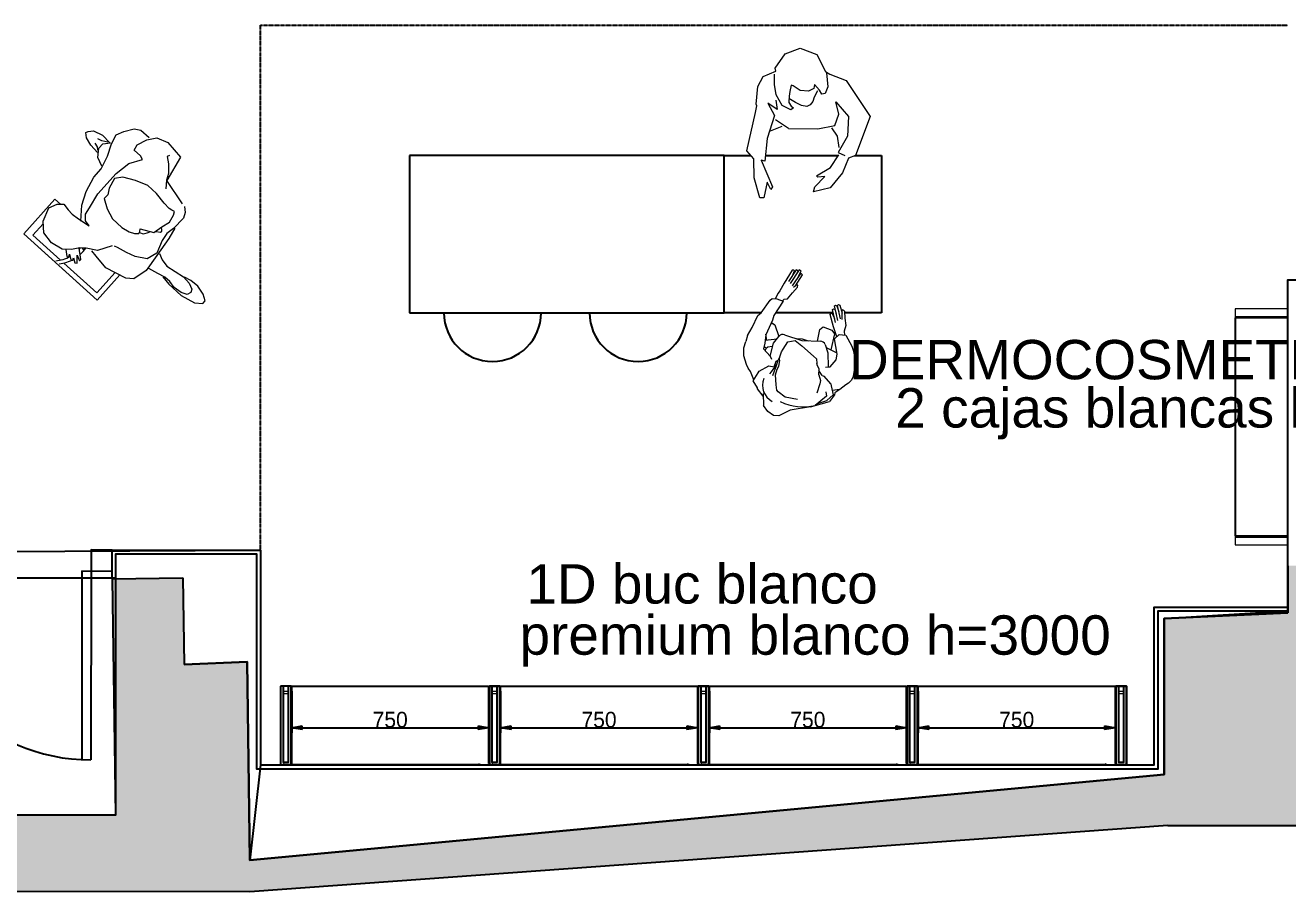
# Model space of a CAD drawing. Header units: millimetres. Extents: x 750 to 30081, y 716 to 7419.
# Drawn here: x 10365 to 15178, y 716 to 4019 of the extents above; entities that cross this region are included whole.
import ezdxf

# ---------------------------------------------------------------- set-up
doc = ezdxf.new("R2010")
doc.units = ezdxf.units.MM
doc.set_wipeout_variables(frame=1)
for name, pattern in [('CONTINUA', [0]), ('HIDDEN', [0.375, 0.25, -0.125]), ('TRAZOS2', [0.375, 0.25, -0.125])]:
    doc.linetypes.add(name, pattern=pattern)
for name, color, linetype in [('AREA', 1, 'Continuous'), ('CARPINTERIA', 4, 'Continuous'), ('Cotas bloques dinámicos PM espacio', 7, 'Continuous'), ('Linea Capa Color 0000 JB', 7, 'Continuous'), ('Linea Capa Color 0140 Blau Vidre JB', 140, 'Continuous'), ('MURO', 2, 'Continuous'), ('NIVEL_9', 7, 'Continuous'), ('RELLENO', 164, 'CONTINUA')]:
    doc.layers.add(name, color=color, linetype=linetype)
doc.layers.add('AREA PERIMETRO', color=3, linetype='Continuous', plot=False)
doc.layers.add('CONCEP 2D', color=255, linetype='Continuous', lineweight=15)
doc.styles.add('Jordi Ava', font='')
doc.styles.add('STYLE1', font='Arial.ttf', dxfattribs={"width": 0.75})
doc.styles.get('Jordi Ava').set_extended_font_data('AvantGarde Md BT')
doc.dimstyles.new('Jordi Ava 2015', dxfattribs={"dimtxt": 60, "dimasz": 40, "dimexe": 20, "dimexo": 20, "dimgap": 0.09, "dimtad": 1, "dimdec": 0, "dimzin": 0, "dimdsep": 46, "dimtxsty": 'Jordi Ava', "dimblk": 'CLOSED', "dimcen": 1.5, "dimclrd": 7, "dimclre": 7, "dimclrt": 256, "dimadec": 0, "dimazin": 0, "dimtfac": 0.05, "dimtdec": 0, "dimtofl": 0, "dimtmove": 0, "dimatfit": 3, "dimldrblk": 'CLOSED', "dimfxl": 90, "dimtolj": 1, "dimtzin": 0, "dimlwd": -1, "dimlwe": -1, "dimarcsym": 0})

# ---------------------------------------------------------------- blocks, each defined once
blk = doc.blocks.new('456')
blk.add_wipeout([(79660.8, 32369.6), (79707.8, 32362.9), (79710.9, 32362.7), (79714.2, 32362.9), (79717.4, 32363.8), (79719.9, 32364.8), (79722.3, 32366.3), (79724.4, 32368.1), (79726.8, 32370.9), (79728.7, 32373.9), (79751.4, 32332.6), (79766, 32325.8), (79763.6, 32316.1), (79760.9, 32298.3), (79735.2, 32238.3), (79738.7, 32237.7), (79733.5, 32229.3), (79721.2, 32226.1), (79691.7, 32175.7), (79690.9, 32168.2), (79695.3, 32167.8), (79699.4, 32172.4), (79681.5, 32125.8), (79685.4, 32123.6), (79689.2, 32122.5), (79696.4, 32139.1), (79687.9, 32113.1), (79691.8, 32110.8), (79696.2, 32109.2), (79703.4, 32125.2), (79699.6, 32115.7), (79703.5, 32112.1), (79707.9, 32111.8), (79717.9, 32135), (79713.3, 32116.5), (79717.7, 32114.8), (79722.7, 32115.1), (79755.7, 32201.2), (79760.1, 32211.5), (79767.7, 32234.4), (79778.9, 32235.6), (79785, 32242.3), (79810.5, 32296), (79821.6, 32309.3), (79835.1, 32357.3), (79840.7, 32374), (79846.3, 32390.6), (79851.7, 32439.6), (79846.5, 32469.1), (79830.6, 32499.9), (79822.1, 32513), (79807.4, 32521.4), (79793, 32552.5), (79794.6, 32556.3), (79774.3, 32580.9), (79773.4, 32584), (79746.6, 32607.4), (79739.1, 32642.6), (79719.7, 32662.8), (79695.1, 32673.4), (79675.7, 32671.6), (79636.1, 32642.6), (79563, 32616.2), (79494.3, 32583.6), (79485.4, 32565.7), (79480.3, 32555.4), (79480.3, 32546.6), (79464.4, 32531.1), (79445, 32509.6), (79435.9, 32502.3), (79426.9, 32490.2), (79421.1, 32472.4), (79419.8, 32425.5), (79439.9, 32375.4), (79477.3, 32323.5), (79483.2, 32324), (79486.4, 32309.8), (79484.7, 32286.9), (79499.6, 32234), (79503.1, 32231.4), (79508.4, 32229.6), (79506.7, 32243.7), (79520.8, 32214.7), (79525.2, 32213.8), (79529.6, 32217.3), (79519.5, 32240.3), (79531.3, 32219.1), (79536.6, 32218.2), (79540.1, 32221.7), (79529.1, 32248.1), (79536.6, 32234), (79541.9, 32233.2), (79545.4, 32236.7), (79531.5, 32268.1), (79543.6, 32250.8), (79548.1, 32249.9), (79550.7, 32256), (79529.6, 32300.1), (79516.4, 32324.7), (79510.7, 32335.4), (79518.2, 32345.3), (79499.8, 32396), (79524.1, 32388.9), (79520.8, 32325.6), (79533.1, 32314.2), (79568.3, 32308), (79579.7, 32320.3), (79579.7, 32364.3), (79615, 32369.6), (79638.7, 32367)]).dxf.layer = 'CONCEP 2D'
at = {"layer": 'CONCEP 2D'}
for p, q in [((79563, 32616.2), (79636.1, 32642.6)), ((79636.1, 32642.6), (79675.7, 32671.6)), ((79675.7, 32671.6), (79695.1, 32673.4)), ((79695.1, 32673.4), (79719.7, 32662.8)), ((79719.7, 32662.8), (79739.1, 32642.6)), ((79748.6, 32598.3), (79739.1, 32642.6)), ((79480.3, 32555.4), (79494.3, 32583.6)), ((79505.8, 32580.9), (79485.5, 32556.3)), ((79563, 32616.2), (79494.3, 32583.6)), ((79537.5, 32598.5), (79505.8, 32580.9)), ((79510.2, 32565.1), (79545.4, 32607.4)), ((79615.8, 32596.8), (79664.3, 32596.8)), ((79664.3, 32596.8), (79693.3, 32580.9)), ((79693.3, 32580.9), (79699.5, 32576.5)), ((79746.6, 32607.4), (79773.4, 32584)), ((79773.4, 32584), (79774.3, 32580.9)), ((79774.3, 32580.9), (79794.6, 32556.3)), ((79445, 32509.6), (79464.4, 32531.1)), ((79464.4, 32531.1), (79480.3, 32546.6)), ((79464.4, 32531.1), (79492.1, 32540)), ((79480.3, 32546.6), (79480.3, 32555.4)), ((79498.7, 32523.7), (79485.5, 32556.3)), ((79514.6, 32550.1), (79510.2, 32565.1)), ((79542.8, 32523.7), (79547.2, 32560.7)), ((79699.5, 32576.5), (79706.5, 32556.3)), ((79706.5, 32556.3), (79715.3, 32519.3)), ((79794.6, 32556.3), (79781.4, 32523.7)), ((79792.8, 32552.8), (79797.2, 32546.6)), ((79797.2, 32546.6), (79811.4, 32523.7)), ((79421.1, 32472.4), (79426.9, 32490.2)), ((79426.9, 32490.2), (79435.9, 32502.3)), ((79435.9, 32502.3), (79445, 32509.6)), ((79501.4, 32516.7), (79498.7, 32523.7)), ((79501.4, 32516.7), (79532.2, 32492)), ((79539.2, 32490.3), (79532.2, 32492)), ((79539.2, 32490.3), (79554.9, 32474.3)), ((79542.8, 32510.5), (79542.8, 32523.7)), ((79552.5, 32490.3), (79542.8, 32510.5)), ((79552.5, 32490.3), (79556, 32467.4)), ((79712.7, 32497.3), (79708.3, 32484.1)), ((79708.3, 32484.1), (79708.3, 32462.1)), ((79715.3, 32519.3), (79712.7, 32497.3)), ((79717.1, 32484.1), (79715.3, 32463)), ((79732.9, 32510.5), (79716.5, 32476.8)), ((79724.1, 32523.7), (79717.1, 32484.1)), ((79725, 32490.3), (79721.5, 32467.4)), ((79746.2, 32490.3), (79725, 32490.3)), ((79737.4, 32519.3), (79732.9, 32510.5)), ((79778.7, 32516.7), (79746.2, 32490.3)), ((79781.4, 32523.7), (79778.7, 32516.7)), ((79811.4, 32523.7), (79822.1, 32513)), ((79822.1, 32513), (79830.6, 32499.9)), ((79830.6, 32499.9), (79846.5, 32469.1)), ((79421.3, 32448), (79419.8, 32425.5)), ((79421.1, 32472.4), (79421.3, 32448.9)), ((79515.5, 32452.4), (79497.9, 32422.5)), ((79533.1, 32457.7), (79515.5, 32452.4)), ((79533.1, 32402.2), (79522.5, 32454.2)), ((79556, 32467.4), (79563.2, 32457.7)), ((79563.2, 32457.7), (79567.4, 32448.9)), ((79571.8, 32431.3), (79567.4, 32448.9)), ((79708.3, 32462.1), (79710.9, 32457.7)), ((79710.9, 32448.9), (79708.3, 32428.6)), ((79715.3, 32463), (79710.9, 32448.9)), ((79710.9, 32457.7), (79710.9, 32448.9)), ((79721.5, 32467.4), (79715.3, 32463)), ((79747.7, 32452.8), (79740.9, 32463.8)), ((79747.7, 32452.8), (79744.4, 32402.2)), ((79777.9, 32429.5), (79747.7, 32452.8)), ((79769, 32436.5), (79768.2, 32426)), ((79846.5, 32469.1), (79851.7, 32439.6)), ((79851.7, 32439.6), (79848.3, 32414.5)), ((79439.9, 32375.4), (79419.8, 32425.5)), ((79497.9, 32422.5), (79497.9, 32401.3)), ((79497.9, 32401.3), (79518.2, 32345.3)), ((79543.6, 32383.3), (79499.6, 32396)), ((79520.8, 32325.6), (79524.1, 32388.9)), ((79520.8, 32325.6), (79524.1, 32388.9)), ((79543.6, 32383.3), (79524.1, 32388.9)), ((79549.3, 32373), (79533.1, 32402.2)), ((79585, 32424.2), (79571.8, 32431.3)), ((79636.1, 32393.4), (79585, 32424.2)), ((79664.3, 32377.6), (79636.1, 32393.4)), ((79690.7, 32387.2), (79664.3, 32377.6)), ((79703.9, 32418.1), (79690.7, 32387.2)), ((79708.3, 32428.6), (79703.9, 32418.1)), ((79744.4, 32402.2), (79728.2, 32373)), ((79777, 32396.9), (79733.7, 32382.8)), ((79762, 32419.8), (79747, 32413.7)), ((79762, 32419.8), (79747, 32413.7)), ((79768.2, 32426), (79762, 32419.8)), ((79768.2, 32426), (79777, 32421.6)), ((79771.3, 32395.1), (79778.2, 32373.7)), ((79776.1, 32407.5), (79777.9, 32429.5)), ((79776.1, 32407.5), (79776.1, 32407.5)), ((79778.7, 32375.8), (79776.1, 32407.5)), ((79776.1, 32407.5), (79776.1, 32407.5)), ((79846.3, 32390.6), (79835.1, 32357.3)), ((79846.3, 32390.6), (79848.3, 32414.5)), ((79448.6, 32360.6), (79439.9, 32375.4)), ((79477.3, 32323.5), (79448.6, 32360.6)), ((79518.2, 32345.3), (79503.1, 32325.6)), ((79638.7, 32373.1), (79569.7, 32362.9)), ((79579.7, 32364.3), (79579.7, 32320.3)), ((79579.7, 32364.3), (79579.7, 32320.3)), ((79638.7, 32367), (79615, 32369.6)), ((79707.8, 32362.9), (79638.7, 32373.1)), ((79660.8, 32369.6), (79638.7, 32367)), ((79751.4, 32332.6), (79728.7, 32373.9)), ((79763.6, 32316.1), (79778.7, 32375.8)), ((79835.1, 32357.3), (79821.6, 32309.3)), ((79503.1, 32325.6), (79477.3, 32323.5)), ((79486.4, 32309.8), (79483.2, 32324)), ((79484.7, 32286.9), (79486.4, 32309.8)), ((79510.7, 32335.4), (79514.6, 32328.2)), ((79514.6, 32328.2), (79516.4, 32324.7)), ((79516.4, 32324.7), (79529.6, 32300.1)), ((79533.1, 32314.2), (79520.8, 32325.6)), ((79533.1, 32314.2), (79520.8, 32325.6)), ((79529.6, 32300.1), (79550.7, 32256)), ((79568.3, 32308), (79533.1, 32314.2)), ((79568.3, 32308), (79533.1, 32314.2)), ((79579.7, 32320.3), (79568.3, 32308)), ((79579.7, 32320.3), (79568.3, 32308)), ((79735.2, 32238.3), (79760.9, 32298.3)), ((79766.4, 32325.6), (79751.4, 32332.6)), ((79765.3, 32326.1), (79751.4, 32332.6)), ((79760.9, 32298.3), (79763.6, 32316.1)), ((79810.5, 32296), (79785, 32242.3)), ((79821.6, 32309.3), (79810.5, 32296)), ((79492.6, 32260.4), (79484.7, 32286.9)), ((79499.6, 32234), (79492.6, 32260.4)), ((79501.4, 32267.5), (79505.8, 32249)), ((79505.8, 32249), (79508.4, 32229.6)), ((79520.8, 32214.7), (79506.7, 32243.7)), ((79508.4, 32265.7), (79529.6, 32217.3)), ((79518.1, 32274.5), (79540.1, 32221.7)), ((79525.2, 32282.5), (79545.4, 32236.7)), ((79536.6, 32234), (79528.7, 32249.2)), ((79543.6, 32250.8), (79531.5, 32268.1)), ((79548.1, 32249.9), (79543.6, 32250.8)), ((79550.7, 32256), (79548.1, 32249.9)), ((79785, 32242.3), (79778.9, 32235.6)), ((79503.1, 32231.4), (79499.6, 32234)), ((79508.4, 32229.6), (79503.1, 32231.4)), ((79531.3, 32219.1), (79519.5, 32240.3)), ((79525.2, 32213.8), (79520.8, 32214.7)), ((79529.6, 32217.3), (79525.2, 32213.8)), ((79536.6, 32218.2), (79531.3, 32219.1)), ((79541.9, 32233.2), (79536.6, 32234)), ((79540.1, 32221.7), (79536.6, 32218.2)), ((79545.4, 32236.7), (79541.9, 32233.2)), ((79706.5, 32200.3), (79691.7, 32175.7)), ((79721.2, 32226.1), (79706.5, 32200.3)), ((79733.5, 32229.3), (79721.2, 32226.1)), ((79738.3, 32237), (79733.5, 32229.3)), ((79761.1, 32233.8), (79735.2, 32238.3)), ((79743.8, 32169.4), (79755.7, 32201.2)), ((79755.7, 32201.2), (79760.1, 32211.5)), ((79760.1, 32211.5), (79767.7, 32234.4)), ((79778.9, 32235.6), (79761.1, 32233.8)), ((79699.4, 32172.4), (79681.5, 32125.8)), ((79689.2, 32122.5), (79711.8, 32174.4)), ((79691.7, 32175.7), (79690.9, 32168.2)), ((79690.9, 32168.2), (79695.3, 32167.8)), ((79695.3, 32167.8), (79706.4, 32180.3)), ((79696.2, 32109.2), (79721.5, 32166.8)), ((79707.9, 32111.8), (79728.8, 32160.4)), ((79722.7, 32115.1), (79743.8, 32169.4)), ((79681.5, 32125.8), (79685.4, 32123.6)), ((79685.4, 32123.6), (79689.2, 32122.5)), ((79694.8, 32134.1), (79687.9, 32113.1)), ((79687.9, 32113.1), (79691.8, 32110.8)), ((79691.8, 32110.8), (79696.2, 32109.2)), ((79703.4, 32125.2), (79699.6, 32115.7)), ((79699.6, 32115.7), (79703.5, 32112.1)), ((79703.5, 32112.1), (79707.9, 32111.8)), ((79718.3, 32136.7), (79713.3, 32116.5)), ((79713.3, 32116.5), (79717.7, 32114.8)), ((79717.7, 32114.8), (79722.7, 32115.1))]:
    blk.add_line(p, q, dxfattribs=at)
for centre, radius, start, end in [((79625, 32432.6), 192, 73.5986, 114.4905), ((79689.4, 32555.6), 68.8, 348.0511, 73.1982), ((79566.8, 32382.6), 20, 208.951, 278.4711), ((79710.7, 32382.6), 20, 261.5289, 331.049)]:
    blk.add_arc(centre, radius, start, end, dxfattribs=at)
blk = doc.blocks.new('NM98')
blk.add_wipeout([(80360.4, 32189.4), (80423.7, 32204.8), (80470.9, 32261.6), (80493.8, 32318.7), (80521.4, 32327.9), (80577.1, 32476.3), (80485, 32614.1), (80423.2, 32638.3), (80405.8, 32648.3), (80373.8, 32713.4), (80309.4, 32737.8), (80253.3, 32715.8), (80215.1, 32661), (80217.2, 32649.4), (80169.1, 32629.9), (80148.4, 32591.5), (80142.4, 32524.4), (80144.9, 32517.4), (80106.2, 32346.3), (80132.9, 32315.1), (80135.1, 32243.3), (80155.5, 32167.5), (80171.3, 32166.3), (80184, 32226.2), (80197.7, 32198.6), (80203.8, 32208.7), (80161.6, 32310.1), (80174.6, 32306.4), (80184.1, 32393), (80192.7, 32419.6), (80248.5, 32442.2), (80264.8, 32431.2), (80377.8, 32429.8), (80424.3, 32439.4), (80451.2, 32401.4), (80458.9, 32345.8), (80455.3, 32339.3), (80461, 32336.8), (80424.9, 32282.2), (80372.7, 32251), (80377.5, 32245.3), (80404.2, 32248.1), (80365.9, 32209.3)]).dxf.layer = 'CONCEP 2D'
at = {"layer": 'CONCEP 2D'}
for p, q in [((80253.3, 32715.8), (80309.4, 32737.8)), ((80309.4, 32737.8), (80373.8, 32713.4)), ((80215.1, 32661), (80253.3, 32715.8)), ((80373.8, 32713.4), (80405.8, 32648.3)), ((80148.4, 32591.5), (80169.1, 32629.9)), ((80169.1, 32629.9), (80217.2, 32649.4)), ((80212.3, 32599.1), (80212.3, 32638.7)), ((80217.2, 32649.4), (80215.1, 32661)), ((80405.8, 32648.3), (80423.2, 32638.3)), ((80410.8, 32642.9), (80414.9, 32590.4)), ((80423.2, 32638.3), (80485, 32614.1)), ((80142.4, 32524.4), (80148.4, 32591.5)), ((80218.2, 32559.3), (80212.3, 32599.1)), ((80275.6, 32596.4), (80270.8, 32572.4)), ((80283, 32594), (80275.6, 32596.4)), ((80310.2, 32575.7), (80283, 32594)), ((80362, 32583.8), (80341.1, 32573.8)), ((80364.2, 32599), (80362, 32583.8)), ((80383, 32576.8), (80364.2, 32599)), ((80414.9, 32590.4), (80404.6, 32564.6)), ((80485, 32614.1), (80577.1, 32476.3)), ((80217, 32538.8), (80222.1, 32503.9)), ((80240.8, 32518.3), (80218.2, 32559.3)), ((80291.9, 32530.4), (80266.9, 32545.7)), ((80268.2, 32554.6), (80267.2, 32530.1)), ((80270.8, 32572.4), (80268.2, 32554.6)), ((80341.1, 32573.8), (80310.2, 32575.7)), ((80358.6, 32533.7), (80347.7, 32521)), ((80363.7, 32551.1), (80358.6, 32533.7)), ((80376.3, 32575.2), (80363.7, 32551.1)), ((80392.6, 32562.5), (80383, 32576.8)), ((80404.6, 32564.6), (80392.6, 32562.5)), ((80457.7, 32486.1), (80445.7, 32533.1)), ((80445.7, 32533.1), (80494.2, 32477)), ((80106.2, 32346.3), (80139.1, 32492.1)), ((80139.1, 32492.1), (80144.9, 32517.4)), ((80144.9, 32517.4), (80142.4, 32524.4)), ((80222.1, 32503.9), (80186.9, 32527.9)), ((80186.9, 32527.9), (80212.3, 32480.8)), ((80274.8, 32501.7), (80240.8, 32518.3)), ((80267.2, 32530.1), (80275.5, 32515.9)), ((80285, 32509.3), (80274.8, 32501.7)), ((80275.5, 32515.9), (80285, 32509.3)), ((80315, 32519.2), (80291.9, 32530.4)), ((80335.1, 32515), (80315, 32519.2)), ((80347.7, 32521), (80335.1, 32515)), ((80442.4, 32443.1), (80457.7, 32486.1)), ((80212.3, 32480.8), (80184.1, 32393)), ((80239.7, 32438.6), (80196, 32421)), ((80264.8, 32431.2), (80216, 32464.3)), ((80377.8, 32429.8), (80442.4, 32443.1)), ((80494.2, 32477), (80490.8, 32402.1)), ((80577.1, 32476.3), (80521.4, 32327.9)), ((80184.1, 32393), (80174.6, 32306.4)), ((80264.8, 32431.2), (80377.8, 32429.8)), ((80428.7, 32433.2), (80451.2, 32401.4)), ((80451.2, 32401.4), (80457.2, 32358.5)), ((80490.8, 32402.1), (80455.3, 32339.3)), ((80132.9, 32315.1), (80106.2, 32346.3)), ((80455.3, 32339.3), (80480.1, 32328.2)), ((80135.1, 32243.3), (80132.9, 32315.1)), ((80174.6, 32306.4), (80161.6, 32310.1)), ((80161.6, 32310.1), (80203.8, 32208.7)), ((80424.9, 32282.2), (80457, 32330.7)), ((80493.8, 32318.7), (80470.9, 32261.6)), ((80521.4, 32327.9), (80493.8, 32318.7)), ((80155.5, 32167.5), (80135.1, 32243.3)), ((80365.9, 32209.3), (80404.2, 32248.1)), ((80372.7, 32251), (80424.9, 32282.2)), ((80377.5, 32245.3), (80372.7, 32251)), ((80404.2, 32248.1), (80377.5, 32245.3)), ((80470.9, 32261.6), (80423.7, 32204.8)), ((80184, 32226.2), (80171.3, 32166.3)), ((80197.7, 32198.6), (80184, 32226.2)), ((80203.8, 32208.7), (80197.7, 32198.6)), ((80360.4, 32189.4), (80365.9, 32209.3)), ((80423.7, 32204.8), (80360.4, 32189.4)), ((80171.3, 32166.3), (80155.5, 32167.5))]:
    blk.add_line(p, q, dxfattribs=at)
blk = doc.blocks.new('NNGFHNFG')
blk.add_wipeout([(73571.1, 32185.1), (73700, 32185.1), (73706.7, 32159.5), (73725.8, 32135.3), (73780.2, 32121.8), (73791.9, 32123.3), (73805.7, 32064.6), (73799.4, 32022.3), (73798.8, 31959.5), (73812.3, 31902.8), (73831.5, 31876.8), (73845.8, 31877.5), (73858.6, 31899.7), (73868.1, 31936), (73866.4, 31970), (73859.9, 31996.5), (73857.8, 32000), (73845.2, 32074.7), (73851, 32103.7), (73864.6, 32132.3), (73928.1, 32139.7), (73984.9, 32151.7), (74024.4, 32149.8), (74043.6, 32159.7), (74058.9, 32176.5), (74087.4, 32292.7), (74188.5, 32313.7), (74197.4, 32387.7), (74182.9, 32430), (74163.9, 32444.2), (74163.6, 32495.4), (74149.9, 32518.1), (74116.6, 32539.8), (74087.3, 32552.7), (74054.9, 32544.9), (74048, 32550.8), (74051.5, 32590.5), (74040.7, 32627.6), (74025.7, 32641.2), (74016.6, 32644.4), (74003, 32629.4), (73993.7, 32598.4), (73989.9, 32557), (73976.5, 32547.4), (73960.3, 32510.7), (73953.3, 32508.6), (73910.3, 32508.3), (73850.1, 32492.8), (73801, 32470.7), (73755.5, 32434.8), (73750.6, 32475.5), (73757.2, 32524.2), (73748.8, 32533.6), (73748.8, 32561.9), (73571.1, 32561.9)]).dxf.layer = 'CONCEP 2D'
at = {"layer": 'CONCEP 2D'}
for p, q in [((73591.1, 32532.5), (73591.1, 32390.7)), ((73591.1, 32532.5), (73649.8, 32532.5)), ((73625.4, 32507.1), (73656.1, 32539.1)), ((73656.1, 32539.1), (73709, 32557.8)), ((73709, 32557.8), (73740.2, 32543.1)), ((73740.2, 32543.1), (73757.2, 32524.2)), ((73571.1, 32507.1), (73571.1, 32185.1)), ((73617, 32460.1), (73625.4, 32507.1)), ((73753.1, 32497.1), (73750.6, 32475.5)), ((73757.2, 32524.2), (73753.1, 32497.1)), ((73626.4, 32413.9), (73617, 32460.1)), ((73750.6, 32475.5), (73753.9, 32445.1)), ((73753.9, 32445.1), (73761.6, 32397.1)), ((73765.8, 32420.6), (73784.7, 32437.7)), ((73784.7, 32437.7), (73813.1, 32442.6)), ((73813.1, 32442.6), (73873.5, 32454.5)), ((73873.5, 32454.5), (73977.4, 32454.2)), ((73977.4, 32454.2), (74038.8, 32444.6)), ((74038.8, 32444.6), (74085, 32416.3)), ((74089.6, 32430.9), (74089.9, 32463.2)), ((74089.9, 32463.2), (74112.9, 32467.9)), ((74112.9, 32467.9), (74151.3, 32453.6)), ((74151.3, 32453.6), (74182.9, 32430)), ((73634.3, 32402), (73617.4, 32382.5)), ((73649.2, 32386.3), (73626.4, 32413.9)), ((73761.6, 32397.1), (73765.8, 32420.6)), ((74085, 32416.3), (74089.6, 32430.9)), ((74182.9, 32430), (74197.4, 32387.7)), ((74197.4, 32387.7), (74188.5, 32313.7)), ((73591.1, 32373.6), (73591.1, 32204)), ((73617.4, 32382.5), (73620.8, 32374.9)), ((73630.7, 32380), (73618.3, 32362.3)), ((73618.3, 32362.3), (73622.6, 32355.4)), ((73630.9, 32359.8), (73620.1, 32342.9)), ((73620.1, 32342.9), (73624.3, 32336)), ((73620.8, 32374.9), (73630.7, 32380)), ((73622.6, 32355.4), (73630.9, 32359.8)), ((73624.3, 32336), (73647.4, 32356.6)), ((73647.4, 32356.6), (73637.6, 32335.1)), ((73644.6, 32335.5), (73671.8, 32368)), ((73675.2, 32367.8), (73649.2, 32386.3)), ((73690.4, 32348.8), (73675.2, 32367.8)), ((73712, 32310.4), (73690.4, 32348.8)), ((73637.6, 32335.1), (73644.6, 32335.5)), ((73763.6, 32280.6), (73712, 32310.4)), ((74061.9, 32189.2), (74087.4, 32292.7)), ((74188.5, 32313.7), (74087.4, 32292.7)), ((73591.1, 32204), (73695, 32204))]:
    blk.add_line(p, q, dxfattribs=at)
for points in [[(73990.2, 32560.6), (73993.7, 32598.4), (74003, 32629.4), (74016.6, 32644.4), (74025.7, 32641.2), (74040.7, 32627.6), (74051.5, 32590.5), (74048, 32550.8)], [(73997.1, 32566.3), (74005.6, 32575.7), (74010.2, 32592)], [(74045.9, 32557.9), (74034.1, 32578.9), (74029.8, 32594.8)], [(73700, 32185.1), (73571.1, 32185.1), (73571.1, 32561.9), (73748.8, 32561.9), (73748.8, 32533.6)], [(73752.7, 32432.5), (73801, 32470.7), (73850.1, 32492.8), (73910.3, 32508.3), (73953.3, 32508.6), (74004.5, 32523.6), (74050.1, 32543.8), (74087.3, 32552.7), (74116.6, 32539.8), (74149.9, 32518.1), (74163.6, 32495.4), (74163.9, 32452.4)], [(73962, 32514.4), (73976.5, 32547.4), (74005.9, 32568.5), (74027.5, 32567.8), (74049.9, 32549.1)], [(73679.9, 32362.1), (73678, 32351.9), (73682.8, 32349.8), (73686.5, 32353.9)], [(74165.2, 32350.3), (74156.1, 32353.4), (74139.3, 32331.1), (74111.8, 32306.4), (74087.3, 32294.5), (74061.3, 32275.3)], [(73972.5, 32149), (73928.1, 32139.7), (73849.7, 32130.6), (73780.2, 32121.8), (73725.8, 32135.3), (73706.7, 32159.5), (73684.8, 32242.7), (73692.8, 32300.5), (73696.9, 32325.8)], [(74058.9, 32176.5), (74043.6, 32159.7), (74024.4, 32149.8), (73968.7, 32152.4), (73938, 32158.1), (73906, 32153), (73856.6, 32136.3), (73816.6, 32148.7), (73791.3, 32188.7), (73780.7, 32224.1), (73771.7, 32261.3), (73767.5, 32273.6)], [(73870.4, 32237.4), (73876.5, 32224.1), (73889.1, 32215.2), (73901.7, 32208.3)], [(73914.5, 32194.1), (73916, 32193.7), (73925.1, 32179.3), (73931.7, 32177.6), (73936.8, 32183.2), (73939.1, 32188.1)], [(73862.4, 32127.6), (73851, 32103.7), (73845.2, 32074.7), (73850.6, 32037.3), (73857.8, 32000), (73854, 31967.6), (73844.3, 31945.6), (73832.1, 31939.6), (73817.5, 31944.3), (73807.4, 31967.1), (73804.1, 31999.2), (73809.9, 32026.4), (73808.7, 32051.5), (73801.9, 32081.6), (73792.9, 32118.8)], [(73804.8, 32058.4), (73799.4, 32022.3), (73798.8, 31959.5), (73812.3, 31902.8), (73831.5, 31876.8), (73845.8, 31877.5), (73859.1, 31899.7), (73868.1, 31936), (73866.4, 31970), (73859.8, 31996.5)]]:
    blk.add_lwpolyline(points, dxfattribs=at)
blk.add_lwpolyline([(73883.6, 32245.2), (73907.4, 32197.9), (73943.6, 32188.9), (73976.3, 32179.7), (74006.5, 32186.6), (74018.7, 32192.5), (74016.4, 32203.2), (74014, 32215.6), (74016.3, 32242.6), (74024.8, 32289.7), (74024.4, 32334.5), (74007.8, 32382.1), (73984.2, 32425.8), (73959.9, 32446.1), (73919.1, 32437), (73896.5, 32423.3), (73876.7, 32424.2), (73855.1, 32389.1), (73840.9, 32348.9), (73839.7, 32300.4), (73846.6, 32268.5), (73854.7, 32249.2), (73866.1, 32237.2), (73874.9, 32239.4)], close=True, dxfattribs=at)
for centre, start, end in [((73670.6, 32504.2), 227.2595, 251.148), ((73670.6, 32487.1), 227.2595, 252.0956), ((73670.6, 32487.1), 264.0115, 277.8696), ((73670.6, 32504.2), 269.6773, 272.5655)]:
    blk.add_arc(centre, 138.5, start, end, dxfattribs=at)
blk = doc.blocks.new('A$C6d528a48')
at = {"layer": 'CARPINTERIA', "ltscale": 0.5}
for p, q in [((0.765, 0.72), (0.765, 0)), ((0.765, 0.72), (0.88, 0.72)), ((0.8, 0.72), (0.8, 0))]:
    blk.add_line(p, q, dxfattribs=at)
for points in [[(0, 0.72), (0.08, 0.72), (0.08, 0.8), (0, 0.8)], [(0.8, 0.72), (0.88, 0.72), (0.88, 0.8), (0.8, 0.8)]]:
    blk.add_lwpolyline(points, close=True, dxfattribs=at)
blk.add_arc((0.8, 0.72), 0.72, 180, 270, dxfattribs=at)
blk = doc.blocks.new('_Closed')
at = {"color": 0, "linetype": 'ByBlock', "lineweight": -2}
for p, q in [((-1, 0.17), (0, 0)), ((-1, 0.17), (-1, -0.17)), ((0, 0), (-1, -0.17)), ((0, 0), (-1, 0))]:
    blk.add_line(p, q, dxfattribs=at)
blk = doc.blocks.new('*D75')
at = {"layer": 'Cotas bloques dinámicos PM espacio', "color": 7, "transparency": 16777216}
for p, q in [((11381.5, 1480.4), (11381.5, 1321.6)), ((12131.5, 1480.4), (12131.5, 1321.6)), ((11421.5, 1341.6), (12091.5, 1341.6))]:
    blk.add_line(p, q, dxfattribs=at)
at = {"layer": 'Defpoints', "color": 0, "transparency": 16777216}
for p in [(11381.5, 1500.4), (12131.5, 1500.4), (12131.5, 1341.6)]:
    blk.add_point(p, dxfattribs=at)
at = {"layer": 'Cotas bloques dinámicos PM espacio', "color": 7, "transparency": 16777216, "xscale": 40, "yscale": 40, "zscale": 40, "rotation": 180}
blk.add_blockref('_Closed', (11381.5, 1341.6), dxfattribs=at)
at = {"layer": 'Cotas bloques dinámicos PM espacio', "color": 7, "transparency": 16777216, "xscale": 40, "yscale": 40, "zscale": 40}
blk.add_blockref('_Closed', (12131.5, 1341.6), dxfattribs=at)
at = {"layer": 'Cotas bloques dinámicos PM espacio', "transparency": 16777216, "insert": (11756.5, 1371.7), "char_height": 60, "attachment_point": 5, "style": 'Jordi Ava'}
blk.add_mtext('\\A1;750', dxfattribs=at)
blk = doc.blocks.new('*D76')
at = {"layer": 'Cotas bloques dinámicos PM espacio', "color": 7, "transparency": 16777216}
for p, q in [((12177.5, 1480.4), (12177.5, 1321.6)), ((12927.5, 1480.4), (12927.5, 1321.6)), ((12217.5, 1341.6), (12887.5, 1341.6))]:
    blk.add_line(p, q, dxfattribs=at)
at = {"layer": 'Defpoints', "color": 0, "transparency": 16777216}
for p in [(12177.5, 1500.4), (12927.5, 1500.4), (12927.5, 1341.6)]:
    blk.add_point(p, dxfattribs=at)
at = {"layer": 'Cotas bloques dinámicos PM espacio', "color": 7, "transparency": 16777216, "xscale": 40, "yscale": 40, "zscale": 40, "rotation": 180}
blk.add_blockref('_Closed', (12177.5, 1341.6), dxfattribs=at)
at = {"layer": 'Cotas bloques dinámicos PM espacio', "color": 7, "transparency": 16777216, "xscale": 40, "yscale": 40, "zscale": 40}
blk.add_blockref('_Closed', (12927.5, 1341.6), dxfattribs=at)
at = {"layer": 'Cotas bloques dinámicos PM espacio', "transparency": 16777216, "insert": (12552.5, 1371.7), "char_height": 60, "attachment_point": 5, "style": 'Jordi Ava'}
blk.add_mtext('\\A1;750', dxfattribs=at)
blk = doc.blocks.new('*D77')
at = {"layer": 'Cotas bloques dinámicos PM espacio', "color": 7, "transparency": 16777216}
for p, q in [((12973.5, 1480.4), (12973.5, 1321.6)), ((13723.5, 1480.4), (13723.5, 1321.6)), ((13013.5, 1341.6), (13683.5, 1341.6))]:
    blk.add_line(p, q, dxfattribs=at)
at = {"layer": 'Defpoints', "color": 0, "transparency": 16777216}
for p in [(12973.5, 1500.4), (13723.5, 1500.4), (13723.5, 1341.6)]:
    blk.add_point(p, dxfattribs=at)
at = {"layer": 'Cotas bloques dinámicos PM espacio', "color": 7, "transparency": 16777216, "xscale": 40, "yscale": 40, "zscale": 40, "rotation": 180}
blk.add_blockref('_Closed', (12973.5, 1341.6), dxfattribs=at)
at = {"layer": 'Cotas bloques dinámicos PM espacio', "color": 7, "transparency": 16777216, "xscale": 40, "yscale": 40, "zscale": 40}
blk.add_blockref('_Closed', (13723.5, 1341.6), dxfattribs=at)
at = {"layer": 'Cotas bloques dinámicos PM espacio', "transparency": 16777216, "insert": (13348.5, 1371.7), "char_height": 60, "attachment_point": 5, "style": 'Jordi Ava'}
blk.add_mtext('\\A1;750', dxfattribs=at)
blk = doc.blocks.new('*D78')
at = {"layer": 'Cotas bloques dinámicos PM espacio', "color": 7, "transparency": 16777216}
for p, q in [((13769.5, 1480.4), (13769.5, 1321.6)), ((14519.5, 1480.4), (14519.5, 1321.6)), ((13809.5, 1341.6), (14479.5, 1341.6))]:
    blk.add_line(p, q, dxfattribs=at)
at = {"layer": 'Defpoints', "color": 0, "transparency": 16777216}
for p in [(13769.5, 1500.4), (14519.5, 1500.4), (14519.5, 1341.6)]:
    blk.add_point(p, dxfattribs=at)
at = {"layer": 'Cotas bloques dinámicos PM espacio', "color": 7, "transparency": 16777216, "xscale": 40, "yscale": 40, "zscale": 40, "rotation": 180}
blk.add_blockref('_Closed', (13769.5, 1341.6), dxfattribs=at)
at = {"layer": 'Cotas bloques dinámicos PM espacio', "color": 7, "transparency": 16777216, "xscale": 40, "yscale": 40, "zscale": 40}
blk.add_blockref('_Closed', (14519.5, 1341.6), dxfattribs=at)
at = {"layer": 'Cotas bloques dinámicos PM espacio', "transparency": 16777216, "insert": (14144.5, 1371.7), "char_height": 60, "attachment_point": 5, "style": 'Jordi Ava'}
blk.add_mtext('\\A1;750', dxfattribs=at)

msp = doc.modelspace()

# ---------------------------------------------------------------- hatches: boundary and pattern name
at = {"layer": 'RELLENO', "ltscale": 0.5}
h = msp.add_hatch(color=256, dxfattribs=at)
h.dxf.hatch_style = 1
h.paths.add_polyline_path([(14706, 1162.7), (11222.1, 836.3), (11211, 1592.9), (10971, 1582.7), (10966.2, 1912.7), (10696.2, 1908.8), (10709.4, 1008.7), (1775.1, 1016.6), (1775.3, 1265.3), (755.5, 1265.3), (749.7, 725.3), (11222.1, 716.4), (14720.8, 968.8), (15337.8, 968.8), (15337.8, 1958.8), (15177.6, 1958.8), (15177.6, 1779.4), (14706.7, 1757.6)])

# ---------------------------------------------------------------- linework, layer by layer
at = {"lineweight": 13, "ltscale": 10}
for p, q in [((15177.6, 2938.1), (14977.6, 2938.1)), ((14977.6, 2938.1), (14977.6, 2038.1)), ((15177.6, 2038.1), (15177.6, 2938.1)), ((14977.6, 2038.1), (15177.6, 2038.1))]:
    msp.add_line(p, q, dxfattribs=at)
at = {"linetype": 'HIDDEN', "lineweight": 13, "ltscale": 10}
for p, q in [((15177.6, 2908.1), (14977.6, 2908.1)), ((14977.6, 2908.1), (14977.6, 2068.1)), ((15177.6, 2068.1), (15177.6, 2808.1)), ((14977.6, 2068.1), (15177.6, 2068.1))]:
    msp.add_line(p, q, dxfattribs=at)
at = {"layer": 'AREA PERIMETRO', "linetype": 'TRAZOS2', "ltscale": 0.5}
msp.add_line((11262, 4018.8), (15177.8, 4018.8), dxfattribs=at)
at = {"layer": 'AREA PERIMETRO', "ltscale": 0.5}
msp.add_lwpolyline([(6286.2, 1912.6), (10709.4, 1912.6), (10709.4, 1008.7), (6286.2, 1008.7)], close=True, dxfattribs=at)
at = {"layer": 'Cotas bloques dinámicos PM espacio', "lineweight": 13, "ltscale": 10}
for points in [[(11348.5, 1480.4), (11368.5, 1480.4), (11368.5, 1500.4), (11348.5, 1500.4)], [(12144.5, 1480.4), (12164.5, 1480.4), (12164.5, 1500.4), (12144.5, 1500.4)], [(12144.5, 1480.4), (12164.5, 1480.4), (12164.5, 1500.4), (12144.5, 1500.4)], [(12144.5, 1480.4), (12164.5, 1480.4), (12164.5, 1500.4), (12144.5, 1500.4)], [(12940.5, 1480.4), (12960.5, 1480.4), (12960.5, 1500.4), (12940.5, 1500.4)], [(12940.5, 1480.4), (12960.5, 1480.4), (12960.5, 1500.4), (12940.5, 1500.4)], [(12940.5, 1480.4), (12960.5, 1480.4), (12960.5, 1500.4), (12940.5, 1500.4)], [(13736.5, 1480.4), (13756.5, 1480.4), (13756.5, 1500.4), (13736.5, 1500.4)], [(13736.5, 1480.4), (13756.5, 1480.4), (13756.5, 1500.4), (13736.5, 1500.4)], [(13736.5, 1480.4), (13756.5, 1480.4), (13756.5, 1500.4), (13736.5, 1500.4)], [(14532.5, 1480.4), (14552.5, 1480.4), (14552.5, 1500.4), (14532.5, 1500.4)], [(14532.5, 1480.4), (14552.5, 1480.4), (14552.5, 1500.4), (14532.5, 1500.4)], [(11348.5, 1480.4), (11368.5, 1480.4), (11368.5, 1470.4), (11348.5, 1470.4)], [(12144.5, 1480.4), (12164.5, 1480.4), (12164.5, 1470.4), (12144.5, 1470.4)], [(12144.5, 1480.4), (12164.5, 1480.4), (12164.5, 1470.4), (12144.5, 1470.4)], [(12144.5, 1480.4), (12164.5, 1480.4), (12164.5, 1470.4), (12144.5, 1470.4)], [(12940.5, 1480.4), (12960.5, 1480.4), (12960.5, 1470.4), (12940.5, 1470.4)], [(12940.5, 1480.4), (12960.5, 1480.4), (12960.5, 1470.4), (12940.5, 1470.4)], [(12940.5, 1480.4), (12960.5, 1480.4), (12960.5, 1470.4), (12940.5, 1470.4)], [(13736.5, 1480.4), (13756.5, 1480.4), (13756.5, 1470.4), (13736.5, 1470.4)], [(13736.5, 1480.4), (13756.5, 1480.4), (13756.5, 1470.4), (13736.5, 1470.4)], [(13736.5, 1480.4), (13756.5, 1480.4), (13756.5, 1470.4), (13736.5, 1470.4)], [(14532.5, 1480.4), (14552.5, 1480.4), (14552.5, 1470.4), (14532.5, 1470.4)], [(14532.5, 1480.4), (14552.5, 1480.4), (14552.5, 1470.4), (14532.5, 1470.4)]]:
    msp.add_lwpolyline(points, close=True, dxfattribs=at)
at = {"layer": 'Linea Capa Color 0000 JB', "color": 150, "ltscale": 10}
for p, q in [((15177.6, 2903.1), (14977.6, 2903.1)), ((14977.6, 2903.1), (14977.6, 2073.1)), ((15177.6, 2073.1), (15177.6, 2908.1)), ((14977.6, 2073.1), (15177.6, 2073.1))]:
    msp.add_line(p, q, dxfattribs=at)
at = {"layer": 'Linea Capa Color 0000 JB'}
for points in [[(11338.5, 1500.4), (11338.5, 1200.4), (11378.5, 1200.4), (11378.5, 1500.4), (11338.5, 1500.4)], [(11338.5, 1500.4), (11338.5, 1200.4), (11378.5, 1200.4), (11378.5, 1500.4), (11338.5, 1500.4)], [(12174.5, 1500.4), (12174.5, 1200.4), (12134.5, 1200.4), (12134.5, 1500.4), (12174.5, 1500.4)], [(12134.5, 1500.4), (12134.5, 1200.4), (12174.5, 1200.4), (12174.5, 1500.4), (12134.5, 1500.4)], [(12134.5, 1500.4), (12134.5, 1200.4), (12174.5, 1200.4), (12174.5, 1500.4), (12134.5, 1500.4)], [(12134.5, 1500.4), (12134.5, 1200.4), (12174.5, 1200.4), (12174.5, 1500.4), (12134.5, 1500.4)], [(12134.5, 1500.4), (12134.5, 1200.4), (12174.5, 1200.4), (12174.5, 1500.4), (12134.5, 1500.4)], [(12134.5, 1500.4), (12134.5, 1200.4), (12174.5, 1200.4), (12174.5, 1500.4), (12134.5, 1500.4)], [(12970.5, 1500.4), (12970.5, 1200.4), (12930.5, 1200.4), (12930.5, 1500.4), (12970.5, 1500.4)], [(12930.5, 1500.4), (12930.5, 1200.4), (12970.5, 1200.4), (12970.5, 1500.4), (12930.5, 1500.4)], [(12930.5, 1500.4), (12930.5, 1200.4), (12970.5, 1200.4), (12970.5, 1500.4), (12930.5, 1500.4)], [(12930.5, 1500.4), (12930.5, 1200.4), (12970.5, 1200.4), (12970.5, 1500.4), (12930.5, 1500.4)], [(12930.5, 1500.4), (12930.5, 1200.4), (12970.5, 1200.4), (12970.5, 1500.4), (12930.5, 1500.4)], [(12930.5, 1500.4), (12930.5, 1200.4), (12970.5, 1200.4), (12970.5, 1500.4), (12930.5, 1500.4)], [(13766.5, 1500.4), (13766.5, 1200.4), (13726.5, 1200.4), (13726.5, 1500.4), (13766.5, 1500.4)], [(13726.5, 1500.4), (13726.5, 1200.4), (13766.5, 1200.4), (13766.5, 1500.4), (13726.5, 1500.4)], [(13726.5, 1500.4), (13726.5, 1200.4), (13766.5, 1200.4), (13766.5, 1500.4), (13726.5, 1500.4)], [(13726.5, 1500.4), (13726.5, 1200.4), (13766.5, 1200.4), (13766.5, 1500.4), (13726.5, 1500.4)], [(13726.5, 1500.4), (13726.5, 1200.4), (13766.5, 1200.4), (13766.5, 1500.4), (13726.5, 1500.4)], [(13726.5, 1500.4), (13726.5, 1200.4), (13766.5, 1200.4), (13766.5, 1500.4), (13726.5, 1500.4)], [(14562.5, 1500.4), (14562.5, 1200.4), (14522.5, 1200.4), (14522.5, 1500.4), (14562.5, 1500.4)], [(14522.5, 1500.4), (14522.5, 1200.4), (14562.5, 1200.4), (14562.5, 1500.4), (14522.5, 1500.4)], [(14522.5, 1500.4), (14522.5, 1200.4), (14562.5, 1200.4), (14562.5, 1500.4), (14522.5, 1500.4)], [(14522.5, 1500.4), (14522.5, 1200.4), (14562.5, 1200.4), (14562.5, 1500.4), (14522.5, 1500.4)]]:
    msp.add_lwpolyline(points, dxfattribs=at)
for points in [[(11348.5, 1500.4), (11348.5, 1210.4), (11368.5, 1210.4), (11368.5, 1500.4)], [(12144.5, 1500.4), (12144.5, 1210.4), (12164.5, 1210.4), (12164.5, 1500.4)], [(12144.5, 1500.4), (12144.5, 1210.4), (12164.5, 1210.4), (12164.5, 1500.4)], [(12144.5, 1500.4), (12144.5, 1210.4), (12164.5, 1210.4), (12164.5, 1500.4)], [(12940.5, 1500.4), (12940.5, 1210.4), (12960.5, 1210.4), (12960.5, 1500.4)], [(12940.5, 1500.4), (12940.5, 1210.4), (12960.5, 1210.4), (12960.5, 1500.4)], [(12940.5, 1500.4), (12940.5, 1210.4), (12960.5, 1210.4), (12960.5, 1500.4)], [(13736.5, 1500.4), (13736.5, 1210.4), (13756.5, 1210.4), (13756.5, 1500.4)], [(13736.5, 1500.4), (13736.5, 1210.4), (13756.5, 1210.4), (13756.5, 1500.4)], [(13736.5, 1500.4), (13736.5, 1210.4), (13756.5, 1210.4), (13756.5, 1500.4)], [(14532.5, 1500.4), (14532.5, 1210.4), (14552.5, 1210.4), (14552.5, 1500.4)], [(14532.5, 1500.4), (14532.5, 1210.4), (14552.5, 1210.4), (14552.5, 1500.4)]]:
    msp.add_lwpolyline(points, close=True, dxfattribs=at)
at = {"layer": 'Linea Capa Color 0140 Blau Vidre JB', "color": 0}
for p, q in [((11381.5, 1500.4), (12131.5, 1500.4)), ((11381.5, 1205.4), (11381.5, 1500.4)), ((12131.5, 1500.4), (12131.5, 1205.4)), ((12177.5, 1500.4), (12927.5, 1500.4)), ((12177.5, 1205.4), (12177.5, 1500.4)), ((12927.5, 1500.4), (12927.5, 1205.4)), ((12973.5, 1500.4), (13723.5, 1500.4)), ((12973.5, 1205.4), (12973.5, 1500.4)), ((13723.5, 1500.4), (13723.5, 1205.4)), ((13769.5, 1500.4), (14519.5, 1500.4)), ((13769.5, 1205.4), (13769.5, 1500.4)), ((14519.5, 1500.4), (14519.5, 1205.4)), ((12093, 1200.4), (11353, 1200.4)), ((12889, 1200.4), (12149, 1200.4)), ((13685, 1200.4), (12945, 1200.4)), ((14481, 1200.4), (13741, 1200.4))]:
    msp.add_line(p, q, dxfattribs=at)
for centre, start, end in [((11353, 1205.4), 180, 270), ((12093, 1205.4), 270, 0), ((12149, 1205.4), 180, 270), ((12889, 1205.4), 270, 0), ((12945, 1205.4), 180, 270), ((13685, 1205.4), 270, 0), ((13741, 1205.4), 180, 270), ((14481, 1205.4), 270, 0)]:
    msp.add_arc(centre, 5, start, end, dxfattribs=at)
at = {"layer": 'MURO', "ltscale": 0.5}
for p, q in [((15177.6, 1958.8), (15177.6, 1779.4)), ((10696.2, 1908.8), (10966.2, 1912.7)), ((10696.2, 1908.8), (10709.4, 1008.7)), ((10966.2, 1912.7), (10971, 1582.7)), ((14706.7, 1757.6), (14706, 1162.7)), ((14706.7, 1757.6), (15177.6, 1779.4)), ((10971, 1582.7), (11211, 1592.9)), ((11211, 1592.9), (11222.1, 836.3)), ((14706, 1162.7), (11222.1, 836.3)), ((10709.4, 1008.7), (1775.1, 1016.6)), ((14720.8, 968.8), (11222.1, 716.4)), ((14720.8, 968.8), (29067.9, 968.8)), ((11222.1, 716.4), (749.7, 725.3))]:
    msp.add_line(p, q, dxfattribs=at)
for points in [[(10696.2, 1908.8), (10696.1, 2018.8), (11262, 2018.8), (11262.3, 1200.4), (14668.7, 1200.4), (14668.7, 1801.4), (15177.6, 1801.4)], [(15177.6, 1779.4), (14706.7, 1757.6), (14706, 1162.7), (11222.1, 836.3), (11211, 1592.9), (10971, 1582.7)]]:
    msp.add_lwpolyline(points, dxfattribs=at)
at = {"layer": 'MURO', "color": 5, "ltscale": 0.5}
msp.add_lwpolyline([(10711.2, 1908.7), (10711.1, 2003.8), (11247, 2003.8), (11247.3, 1185.4), (14683.7, 1185.4), (14683.7, 1786.4), (15177.6, 1786.4)], dxfattribs=at)
at = {"layer": 'NIVEL_9', "color": 7, "linetype": 'Continuous'}
for p, q in [((11829.5, 3522.6), (11829.5, 2922.6)), ((13029.5, 3522.6), (11829.5, 3522.6)), ((13029.5, 2922.6), (13029.5, 3522.6)), ((13029.5, 3522.6), (13629.5, 3522.6)), ((13629.5, 3522.6), (13629.5, 2922.6)), ((11829.5, 2922.6), (13029.5, 2922.6)), ((13629.5, 2922.6), (13029.5, 2922.6))]:
    msp.add_line(p, q, dxfattribs=at)
for centre in [(12146.3, 2922.6), (12701.5, 2922.6)]:
    msp.add_arc(centre, 185.3, 180, 0, dxfattribs=at)

# ---------------------------------------------------------------- block references
at = {"layer": 'CONCEP 2D', "rotation": 47.92063137708858}
msp.add_blockref('NNGFHNFG', (-14776.8, -73203.6), dxfattribs=at)
at = {"layer": 'MURO', "ltscale": 0.5, "xscale": 1000, "yscale": 1000, "zscale": 1000, "rotation": 359.9076168573652}
msp.add_blockref('A$C6d528a48', (9815.5, 1220.2), dxfattribs=at)

# ---------------------------------------------------------------- texts
at = {"layer": 'AREA', "color": 3, "style": 'STYLE1'}
for s, p in [('2 cajas blancas h=2200', (13681.7, 2485.6)), ('1D buc blanco', (12275.4, 1814.8)), ('premium blanco h=3000', (12249.3, 1619.8))]:
    msp.add_text(s, height=150, dxfattribs=at).set_placement(p)

# ---------------------------------------------------------------- dimensions: what is measured, and where the dimension line sits
at = {"layer": 'Cotas bloques dinámicos PM espacio'}
for base, p1, p2, picture, middle in [((12131.5, 1341.6), (11381.5, 1500.4), (12131.5, 1500.4), '*D75', (11756.5, 1371.7)), ((12927.5, 1341.6), (12177.5, 1500.4), (12927.5, 1500.4), '*D76', (12552.5, 1371.7)), ((13723.5, 1341.6), (12973.5, 1500.4), (13723.5, 1500.4), '*D77', (13348.5, 1371.7)), ((14519.5, 1341.6), (13769.5, 1500.4), (14519.5, 1500.4), '*D78', (14144.5, 1371.7))]:
    dim = msp.add_linear_dim(base=base, p1=p1, p2=p2, dimstyle='Jordi Ava 2015', override={"dimclrt": 256}, dxfattribs=at)
    dim.commit()
    dim.dimension.update_dxf_attribs({"geometry": picture, "text_midpoint": middle})

# ---------------------------------------------------------------- next in the draw order: linework, layer by layer
at = {"layer": 'AREA PERIMETRO', "linetype": 'TRAZOS2', "ltscale": 0.5}
msp.add_line((11262, 2018.8), (11262, 4018.8), dxfattribs=at)

# ---------------------------------------------------------------- next in the draw order: block references
at = {"layer": 'CONCEP 2D'}
msp.add_blockref('NM98', (-66990.7, -28805.9), dxfattribs=at)
at = {"layer": 'CONCEP 2D', "rotation": 169.8800144957219}
msp.add_blockref('456', (97414.1, 20693.2), dxfattribs=at)

# ---------------------------------------------------------------- next in the draw order: linework, layer by layer
at = {"layer": 'AREA PERIMETRO', "ltscale": 0.5}
msp.add_lwpolyline([(6286.2, 1992.6), (11262, 2018.8), (11262.3, 1200.4), (11222.1, 836.3), (14706, 1162.7), (14706.7, 1757.6), (15177.6, 1786.4), (15177.6, 3048.8), (18127.8, 3048.8)], dxfattribs=at)

# ---------------------------------------------------------------- next in the draw order: texts
at = {"layer": 'AREA', "color": 3, "style": 'STYLE1'}
msp.add_text('DERMOCOSMETICA', height=150, dxfattribs=at).set_placement((13505.5, 2669.4, -1000))

doc.saveas('drawing.dxf')
